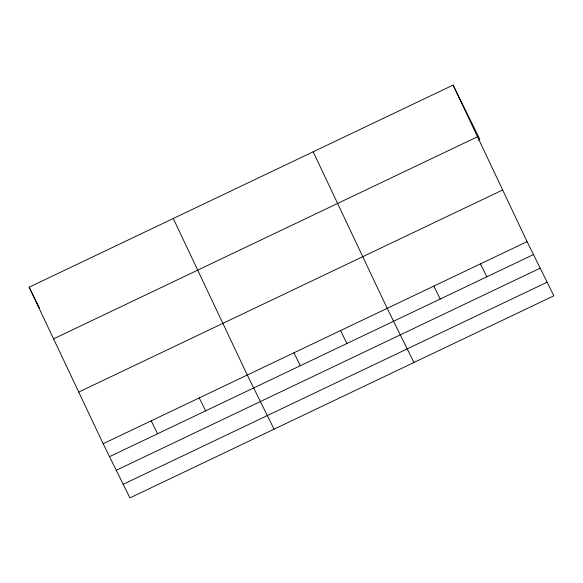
<?xml version="1.0" encoding="UTF-8"?>
<svg xmlns="http://www.w3.org/2000/svg" width="583" height="583" viewBox="0 0 583 583"><rect width="100%" height="100%" fill="white"/><g stroke="black" fill="none" stroke-linecap="round" stroke-linejoin="round"><path stroke-width="0.87" d="M453.078 85.103L527.083 241.646L553.85 295.8L129.922 497.897L103.155 443.736L29.15 287.2L453.078 85.103L479.845 139.264L478.213 140.044M53.57 338.854L477.499 136.765M78.734 392.075L502.663 189.985M103.155 443.736L527.083 241.646M109.546 456.657L533.474 254.567M116.265 470.27L540.193 268.173M123.195 484.284L547.124 282.194M480.45 263.873L486.841 276.801M433.818 286.1L440.209 299.028M413.952 362.495L387.185 308.334L313.18 151.799M340.552 330.561L346.943 343.489M293.919 352.795L300.311 365.716M274.054 429.183L247.287 375.022L173.282 218.487M199.248 397.927L205.631 410.855M151.201 420.831L157.585 433.759M29.15 287.2L35.14 299.312M35.541 300.121L39.491 308.13"/></g></svg>
